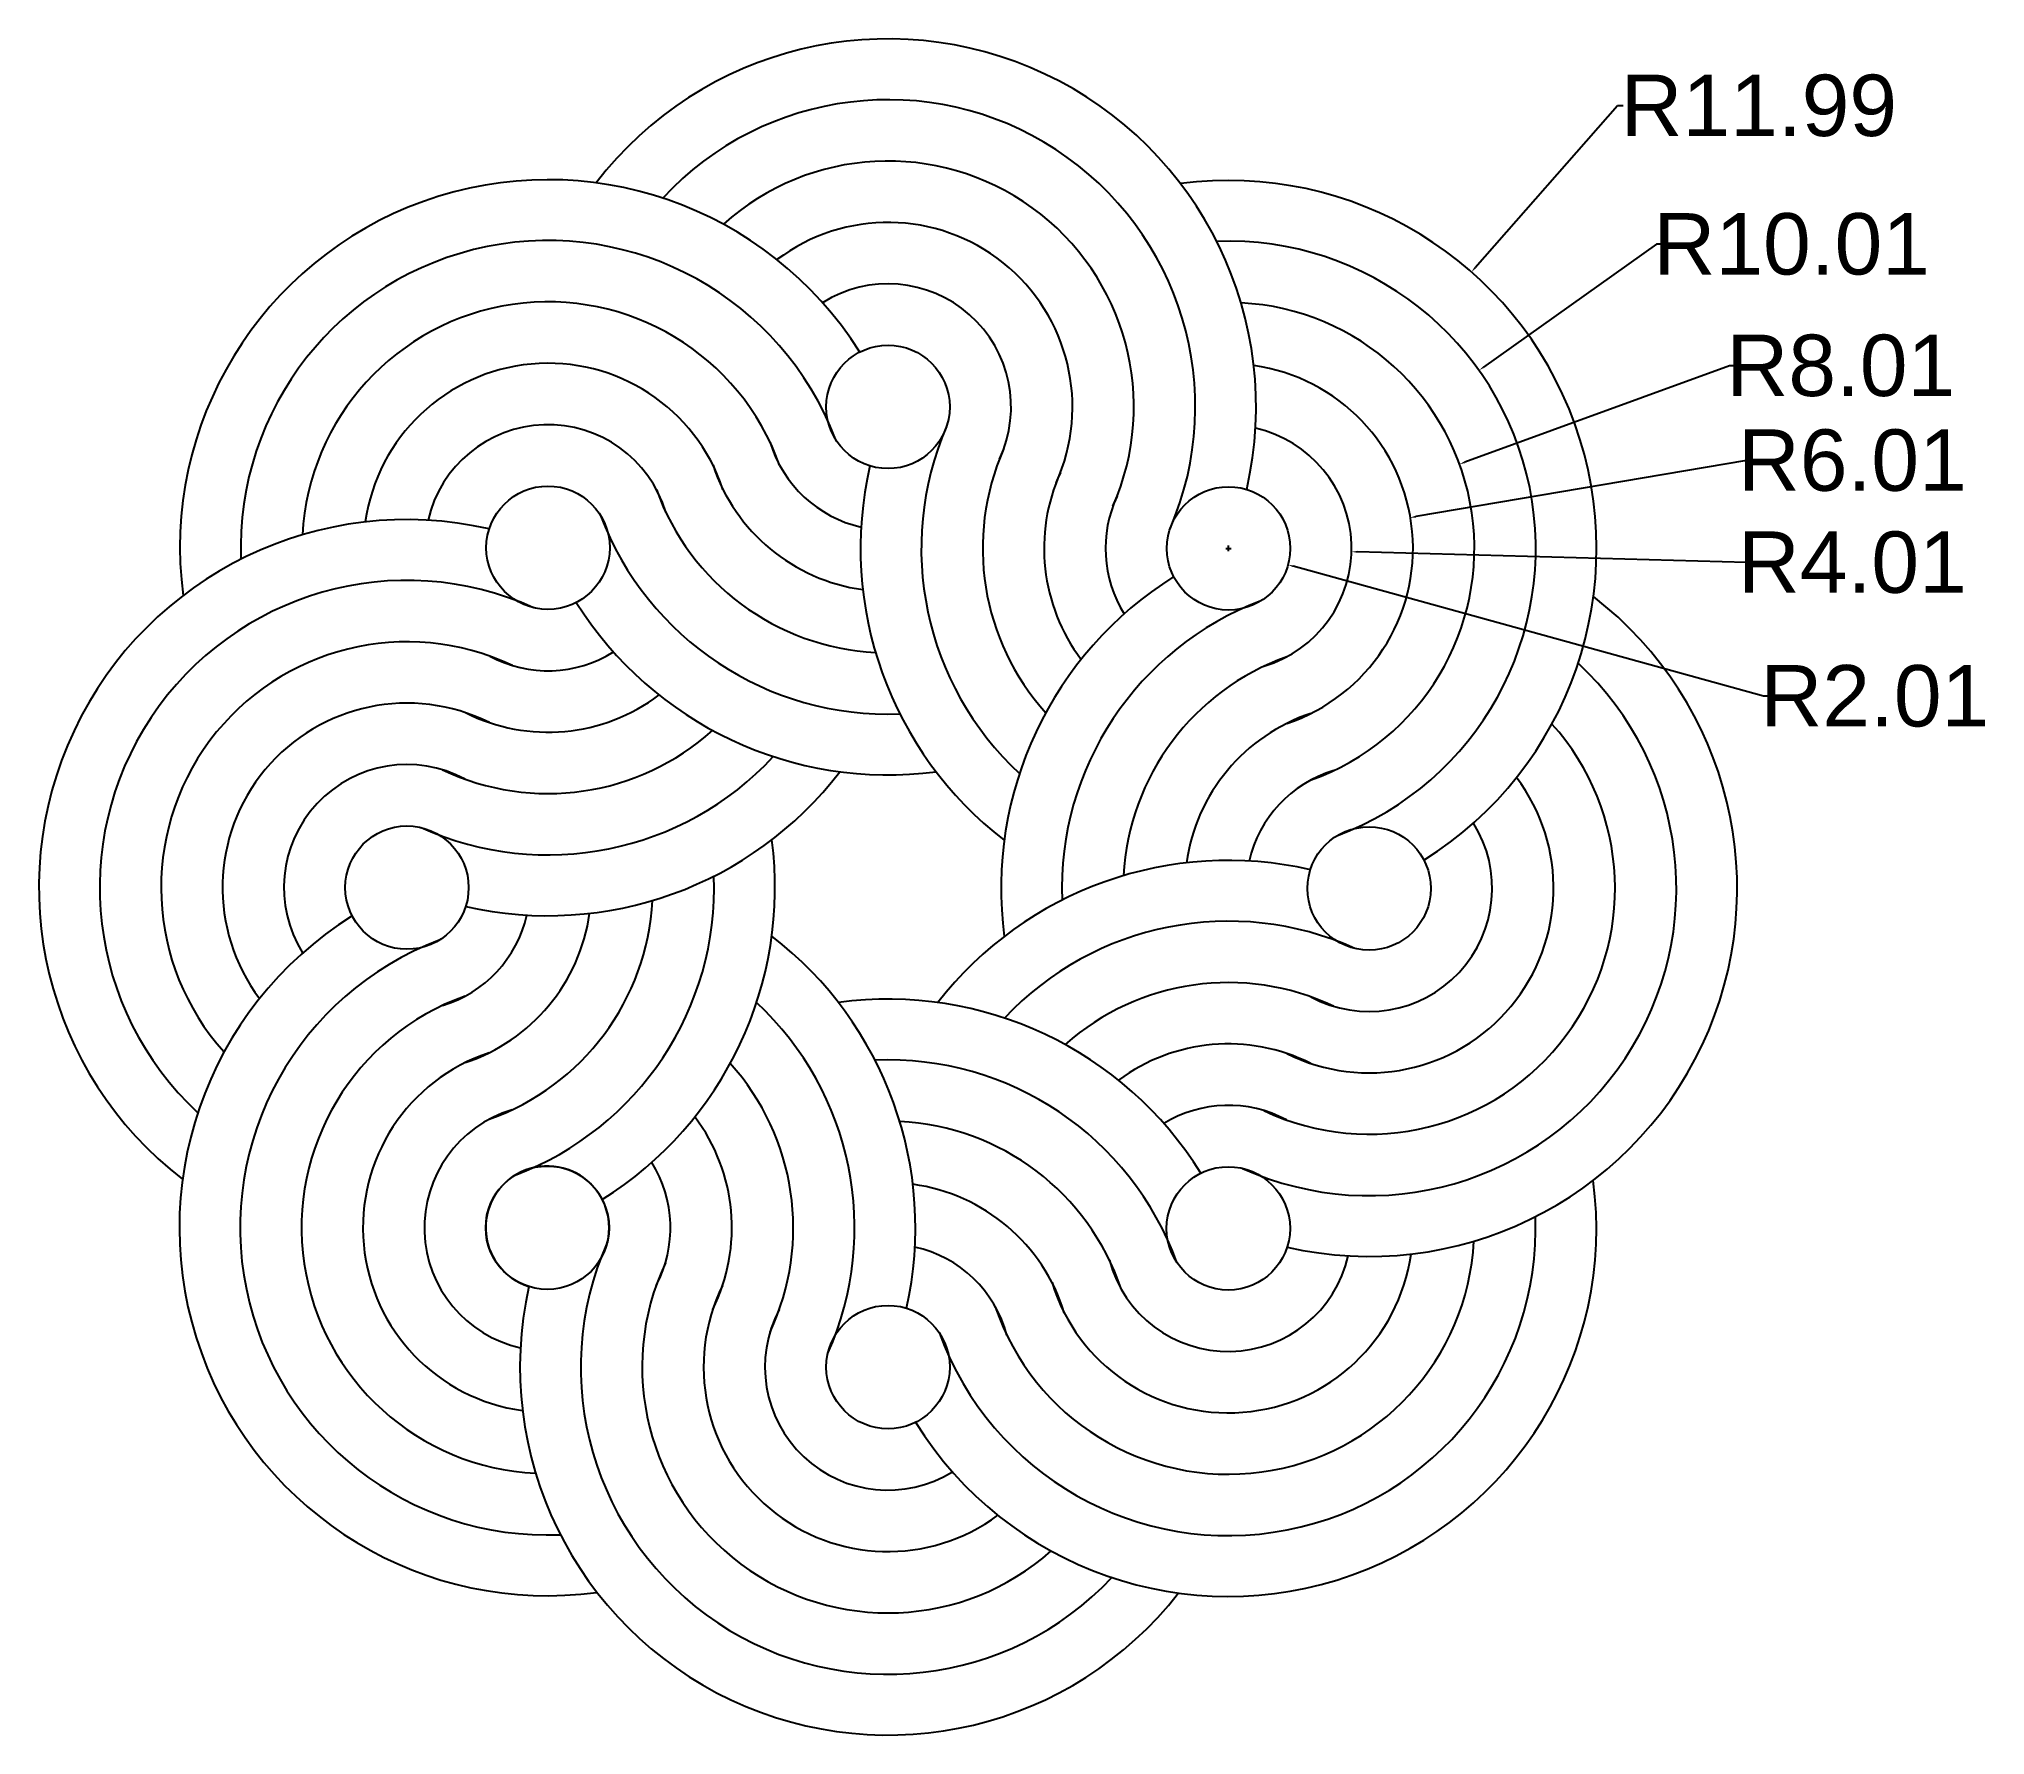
# Model space of a CAD drawing. Header units: centimetres. Extents: x 11 to 74.4, y 45.9 to 101.2.
import ezdxf

# ---------------------------------------------------------------- set-up
doc = ezdxf.new("R2010")
doc.units = ezdxf.units.CM
doc.header["$MEASUREMENT"] = 0
doc.styles.get("Standard").update_dxf_attribs({"font": 'arial.ttf'})
doc.dimstyles.get("Standard").update_dxf_attribs({"dimtxt": 2, "dimasz": 0.18, "dimexe": 0.18, "dimexo": 0.0625, "dimgap": 0.09, "dimtad": 0, "dimtih": 1, "dimtoh": 1, "dimzin": 0, "dimdsep": 46, "dimtxsty": 'Standard', "dimcen": 0.09, "dimclrd": 2, "dimclre": 2, "dimclrt": 2, "dimadec": 0, "dimazin": 0, "dimtfac": 1, "dimtofl": 0, "dimtmove": 0, "dimatfit": 3, "dimfxl": 1, "dimtfillclr": 2, "dimtolj": 1, "dimtzin": 0, "dimarcsym": 0})

# ---------------------------------------------------------------- blocks, each defined once
blk = doc.blocks.new('*D12')
at = {"color": 2, "lineweight": -2, "transparency": 16777216}
for p, q in [((62.443, 99.012), (57.805, 93.733)), ((62.623, 99.012), (62.443, 99.012)), ((49.681, 84.591), (49.861, 84.591)), ((49.771, 84.501), (49.771, 84.681))]:
    blk.add_line(p, q, dxfattribs=at)
at = {"color": 2, "transparency": 16777216}
blk.add_solid([(57.782, 93.753), (57.827, 93.713), (57.686, 93.598)], dxfattribs=at)
at = {"layer": 'Defpoints', "color": 0, "transparency": 16777216}
for p in [(57.686, 93.598), (49.771, 84.591)]:
    blk.add_point(p, dxfattribs=at)
at = {"color": 2, "transparency": 16777216, "insert": (67.047, 99.012), "char_height": 2, "attachment_point": 5}
blk.add_mtext('\\A1;R11.99', dxfattribs=at)
blk = doc.blocks.new('*D13')
at = {"color": 2, "lineweight": -2, "transparency": 16777216}
for p, q in [((63.711, 94.5), (58.077, 90.495)), ((63.891, 94.5), (63.711, 94.5)), ((49.681, 84.591), (49.861, 84.591)), ((49.771, 84.501), (49.771, 84.681))]:
    blk.add_line(p, q, dxfattribs=at)
at = {"color": 2, "transparency": 16777216}
blk.add_solid([(58.059, 90.52), (58.094, 90.471), (57.93, 90.391)], dxfattribs=at)
at = {"layer": 'Defpoints', "color": 0, "transparency": 16777216}
for p in [(57.93, 90.391), (49.771, 84.591)]:
    blk.add_point(p, dxfattribs=at)
at = {"color": 2, "transparency": 16777216, "insert": (68.119, 94.5), "char_height": 2, "attachment_point": 5}
blk.add_mtext('\\A1;R10.01', dxfattribs=at)
blk = doc.blocks.new('*D14')
at = {"color": 2, "lineweight": -2, "transparency": 16777216}
for p, q in [((66.087, 90.541), (57.466, 87.397)), ((66.267, 90.541), (66.087, 90.541)), ((49.681, 84.591), (49.861, 84.591)), ((49.771, 84.501), (49.771, 84.681))]:
    blk.add_line(p, q, dxfattribs=at)
at = {"color": 2, "transparency": 16777216}
blk.add_solid([(57.455, 87.425), (57.476, 87.369), (57.296, 87.336)], dxfattribs=at)
at = {"layer": 'Defpoints', "color": 0, "transparency": 16777216}
for p in [(57.296, 87.336), (49.771, 84.591)]:
    blk.add_point(p, dxfattribs=at)
at = {"color": 2, "transparency": 16777216, "insert": (69.719, 90.541), "char_height": 2, "attachment_point": 5}
blk.add_mtext('\\A1;R8.01', dxfattribs=at)
blk = doc.blocks.new('*D15')
at = {"color": 2, "lineweight": -2, "transparency": 16777216}
for p, q in [((66.642, 87.454), (55.874, 85.627)), ((49.681, 84.591), (49.861, 84.591)), ((49.771, 84.501), (49.771, 84.681))]:
    blk.add_line(p, q, dxfattribs=at)
at = {"color": 2, "transparency": 16777216}
blk.add_solid([(55.869, 85.656), (55.879, 85.597), (55.697, 85.597)], dxfattribs=at)
at = {"layer": 'Defpoints', "color": 0, "transparency": 16777216}
for p in [(55.697, 85.597), (49.771, 84.591)]:
    blk.add_point(p, dxfattribs=at)
at = {"color": 2, "transparency": 16777216, "insert": (70.093, 87.454), "char_height": 2, "attachment_point": 5}
blk.add_mtext('\\A1;R6.01', dxfattribs=at)
blk = doc.blocks.new('*D16')
at = {"color": 2, "lineweight": -2, "transparency": 16777216}
for p, q in [((49.681, 84.591), (49.861, 84.591)), ((49.771, 84.501), (49.771, 84.681)), ((66.642, 84.129), (53.96, 84.477))]:
    blk.add_line(p, q, dxfattribs=at)
at = {"color": 2, "transparency": 16777216}
blk.add_solid([(53.961, 84.507), (53.959, 84.447), (53.78, 84.482)], dxfattribs=at)
at = {"layer": 'Defpoints', "color": 0, "transparency": 16777216}
for p in [(49.771, 84.591), (53.78, 84.482)]:
    blk.add_point(p, dxfattribs=at)
at = {"color": 2, "transparency": 16777216, "insert": (70.093, 84.129), "char_height": 2, "attachment_point": 5}
blk.add_mtext('\\A1;R4.01', dxfattribs=at)
blk = doc.blocks.new('*D17')
at = {"color": 2, "lineweight": -2, "transparency": 16777216}
for p, q in [((49.681, 84.591), (49.861, 84.591)), ((49.771, 84.501), (49.771, 84.681)), ((67.196, 79.775), (51.882, 84.008)), ((67.376, 79.775), (67.196, 79.775))]:
    blk.add_line(p, q, dxfattribs=at)
at = {"color": 2, "transparency": 16777216}
blk.add_solid([(51.89, 84.037), (51.874, 83.979), (51.709, 84.056)], dxfattribs=at)
at = {"layer": 'Defpoints', "color": 0, "transparency": 16777216}
for p in [(49.771, 84.591), (51.709, 84.056)]:
    blk.add_point(p, dxfattribs=at)
at = {"color": 2, "transparency": 16777216, "insert": (70.828, 79.775), "char_height": 2, "attachment_point": 5}
blk.add_mtext('\\A1;R2.01', dxfattribs=at)

msp = doc.modelspace()

# ---------------------------------------------------------------- linework, layer by layer
for centre in [(38.677, 89.201), (27.599, 84.613), (49.771, 84.591), (23.004, 73.538), (54.352, 73.511), (27.58, 62.456), (49.764, 62.434), (38.677, 57.915)]:
    msp.add_circle(centre, 2.01)
for centre, radius, start, end in [((38.677, 89.201), 11.99, 347.04287, 142.5), ((38.677, 89.201), 10.01, 336.63851, 137.17251), ((38.677, 89.201), 8.01, 336.17577, 132.01346), ((27.599, 84.613), 11.99, 32.11633, 187.46299), ((49.771, 84.591), 11.99, 302.07932, 97.50368), ((38.677, 89.201), 6.01, 335.65423, 127.01453), ((27.599, 84.613), 10.01, 20.69049, 182.13551), ((49.771, 84.591), 10.01, 290.65348, 92.20869), ((38.677, 89.201), 4.01, 334.91713, 122.12638), ((27.599, 84.613), 8.01, 19.6373, 176.97646), ((49.771, 84.591), 8.01, 289.60029, 87.09293), ((27.599, 84.613), 6.01, 18.45111, 171.97752), ((49.771, 84.591), 6.01, 288.4141, 82.15961), ((27.599, 84.613), 4.01, 16.77459, 167.08937), ((49.771, 84.591), 10.01, 156.63851, 227.13551), ((49.771, 84.591), 4.01, 286.73758, 77.39403), ((38.677, 89.201), 4.01, 196.77459, 257.39403), ((49.771, 84.591), 8.01, 156.17577, 221.97646), ((38.677, 89.201), 6.01, 198.45111, 262.15961), ((49.771, 84.591), 11.99, 167.04287, 232.46299), ((49.771, 84.591), 6.01, 155.65423, 216.97752), ((38.677, 89.201), 8.01, 199.6373, 267.09293), ((49.771, 84.591), 4.01, 154.91713, 212.08937), ((38.677, 89.201), 10.01, 200.69049, 272.20869), ((23.004, 73.538), 11.99, 77.07932, 232.43681), ((23.004, 73.538), 10.01, 65.65348, 227.10933), ((54.352, 73.511), 11.99, 122.07932, 187.5), ((38.677, 89.201), 11.99, 212.11633, 277.50368), ((54.352, 73.511), 10.01, 110.65348, 182.17251), ((54.352, 73.511), 11.99, 257.11633, 52.46299), ((23.004, 73.538), 8.01, 64.60029, 221.95028), ((27.599, 84.613), 4.01, 241.73758, 302.12638), ((54.352, 73.511), 8.01, 109.60029, 177.01346), ((54.352, 73.511), 10.01, 245.69049, 47.13551), ((23.004, 73.538), 6.01, 63.4141, 216.95134), ((27.599, 84.613), 6.01, 243.4141, 307.01453), ((27.599, 84.613), 8.01, 244.60029, 312.01346), ((54.352, 73.511), 6.01, 108.4141, 172.01453), ((54.352, 73.511), 8.01, 244.6373, 41.97646), ((23.004, 73.538), 4.01, 61.73758, 212.06319), ((27.599, 84.613), 10.01, 245.65348, 317.17251), ((27.599, 84.613), 11.99, 257.07932, 322.5), ((54.352, 73.511), 4.01, 106.73758, 167.12638), ((54.352, 73.511), 6.01, 243.45111, 36.97752), ((54.352, 73.511), 4.01, 241.77459, 32.08937), ((23.004, 73.538), 11.99, 302.05314, 7.46299), ((49.764, 62.434), 11.99, 77.11633, 142.12774), ((23.004, 73.538), 10.01, 290.6273, 2.13551), ((23.004, 73.538), 8.01, 289.57411, 356.97646), ((27.58, 62.456), 11.99, 122.05314, 277.74316), ((23.004, 73.538), 4.01, 286.71141, 347.08937), ((23.004, 73.538), 6.01, 288.38792, 351.97752), ((49.764, 62.434), 10.01, 65.69049, 136.77735), ((27.58, 62.456), 10.01, 110.6273, 272.41567), ((27.58, 62.456), 11.99, 347.35949, 52.43681), ((49.764, 62.434), 8.01, 64.6373, 131.5878), ((27.58, 62.456), 8.01, 109.57411, 267.25662), ((27.58, 62.456), 10.01, 335.93365, 47.10933), ((38.677, 57.915), 11.99, 31.7975, 97.74316), ((27.58, 62.456), 6.01, 108.38792, 262.25769), ((38.677, 57.915), 10.01, 19.91259, 92.41567), ((49.764, 62.434), 6.01, 63.45111, 126.54265), ((27.58, 62.456), 8.01, 334.88046, 41.95028), ((27.58, 62.456), 4.01, 106.71141, 257.36954), ((27.58, 62.456), 6.01, 333.69426, 36.95134), ((49.764, 62.434), 4.01, 61.77459, 121.56818), ((38.677, 57.915), 8.01, 18.59204, 87.25662), ((27.58, 62.456), 2.01, 328.69556, 252.55132), ((27.58, 62.456), 4.01, 332.01775, 32.06319), ((38.677, 57.915), 6.01, 17.10543, 82.25769), ((49.764, 62.434), 11.99, 211.7975, 7.5), ((49.764, 62.434), 10.01, 199.91259, 2.17251), ((38.677, 57.915), 10.01, 155.93365, 316.77735), ((38.677, 57.915), 4.01, 15.0043, 77.36954), ((49.764, 62.434), 8.01, 198.59204, 357.01346), ((49.764, 62.434), 6.01, 197.10543, 352.01453), ((49.764, 62.434), 4.01, 195.0043, 347.12638), ((38.677, 57.915), 8.01, 154.88046, 311.5878), ((38.677, 57.915), 11.99, 167.35949, 322.12774), ((38.677, 57.915), 6.01, 153.69426, 306.54265), ((38.677, 57.915), 4.01, 152.01775, 301.56818)]:
    msp.add_arc(centre, radius, start, end)

# ---------------------------------------------------------------- dimensions: what is measured, and where the dimension line sits
for mpoint, picture, middle in [((57.686, 93.598), '*D12', (67.047, 99.012)), ((57.93, 90.391), '*D13', (68.119, 94.5)), ((57.296, 87.336), '*D14', (69.719, 90.541)), ((55.697, 85.597), '*D15', (66.642, 87.454)), ((53.78, 84.482), '*D16', (66.642, 84.129)), ((51.709, 84.056), '*D17', (70.828, 79.775))]:
    dim = msp.add_radius_dim(center=(49.771, 84.591), mpoint=mpoint, dimstyle='Standard')
    dim.commit()
    dim.dimension.update_dxf_attribs({"geometry": picture, "text_midpoint": middle, "dimtype": 164})

doc.saveas('drawing.dxf')
